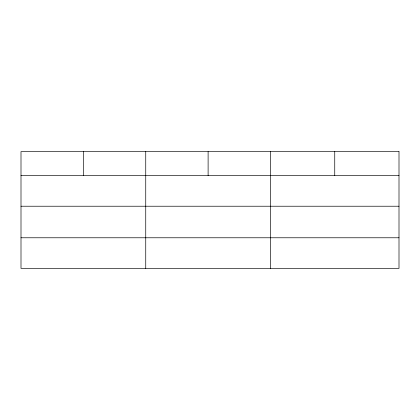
<?xml version="1.0" encoding="UTF-8"?>
<svg xmlns="http://www.w3.org/2000/svg" width="420" height="420" viewBox="0 0 420 420"><rect width="100%" height="100%" fill="white"/><g stroke="black" fill="none" stroke-linecap="round" stroke-linejoin="round"><path stroke-width="0.63" d="M21 175.613L399 175.613M21 206.225L399 206.225M21 237.773L399 237.773M334.74 151.615L334.74 175.613M270.48 151.615L270.48 268.385M208.11 151.615L208.11 175.613M145.74 151.615L145.74 268.385M83.37 151.615L83.37 175.613M399 151.615L21 151.615L21 268.385L399 268.385L399 151.615"/></g></svg>
